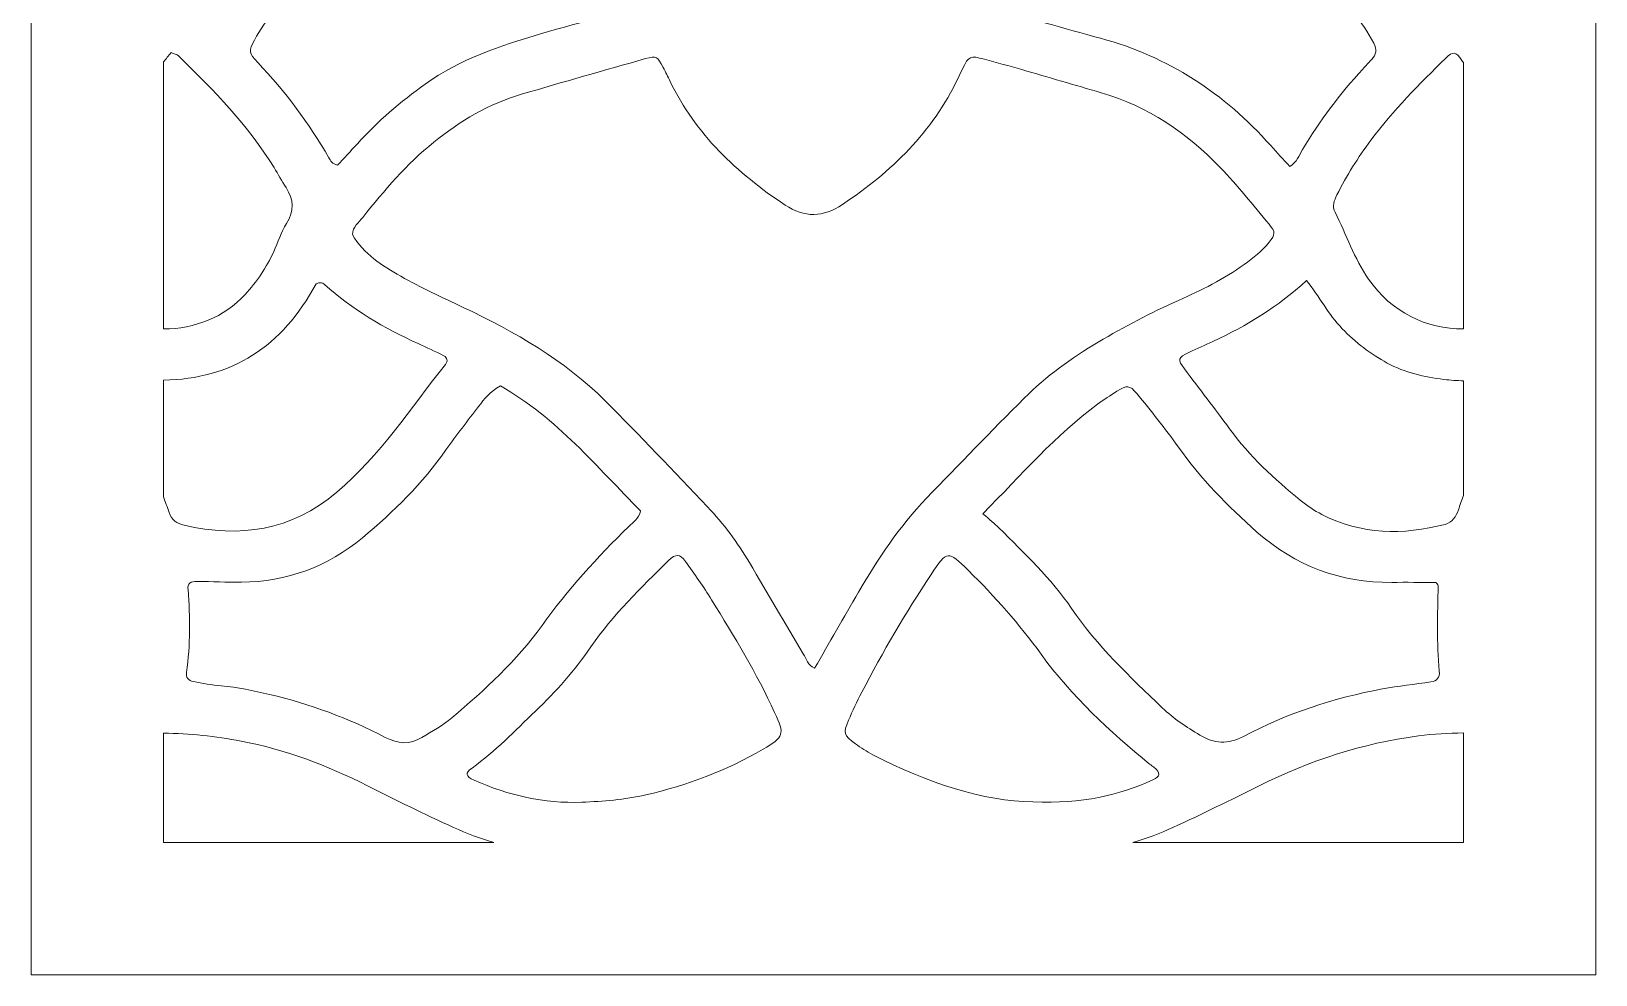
# Model space of a CAD drawing. Extents: x 1256 to 1743, y -1401 to 322.
# Drawn here: x 1256.4 to 1743.4, y -1401.4 to -1107.8 of the extents above; entities that cross this region are included whole.
import ezdxf

# ---------------------------------------------------------------- set-up
doc = ezdxf.new("R2010")
doc.units = 0
doc.header["$MEASUREMENT"] = 0
doc.layers.add('Layer 1', color=7, linetype='Continuous')

msp = doc.modelspace()

# ---------------------------------------------------------------- linework, layer by layer
at = {"layer": 'Layer 1', "lineweight": 0}
for points, knots in [([(1595.44, 225.08), (1595.44, 225.08), (1595.44, 226.27), (1595.44, 226.27), (1595.44, 279.04), (1552.66, 321.81), (1499.9, 321.81), (1447.13, 321.81), (1404.36, 279.04), (1404.36, 226.27), (1404.36, 226.27), (1404.36, 225.08), (1404.36, 225.08), (1404.36, 225.08), (1256.39, 225.08), (1256.39, 225.08), (1256.39, 225.08), (1256.39, -1401.41), (1256.39, -1401.41), (1256.39, -1401.41), (1743.4, -1401.41), (1743.4, -1401.41), (1743.4, -1401.41), (1743.4, 225.08), (1743.4, 225.08), (1743.4, 225.08), (1595.44, 225.08), (1595.44, 225.08)], [0, 0, 0, 0, 1, 1, 1, 2, 2, 2, 3, 3, 3, 4, 4, 4, 5, 5, 5, 6, 6, 6, 7, 7, 7, 8, 8, 8, 9, 9, 9, 9]), ([(1412.21, -1044.67), (1418.43, -1036.19), (1421.92, -1026.85), (1423.39, -1016.6), (1423.99, -1012.38), (1424.66, -1008.16), (1425.35, -1003.54), (1428.27, -1005.12), (1428.99, -1007.84), (1430.16, -1010.09), (1434.18, -1017.83), (1439.65, -1024.28), (1446.03, -1030.18), (1454.66, -1038.16), (1464.73, -1042.74), (1476.3, -1043.57), (1480.48, -1043.87), (1482.51, -1045.4), (1483.89, -1049.08), (1485.02, -1052.09), (1486.77, -1054.83), (1488.37, -1057.62), (1489.73, -1060), (1490.6, -1062.47), (1490.94, -1065.19), (1491.29, -1067.96), (1490.94, -1070.45), (1489.37, -1072.85), (1486.53, -1077.15), (1483.31, -1081.07), (1479.07, -1084.03), (1471.33, -1089.39), (1463.18, -1093.95), (1454.27, -1097.18), (1441.4, -1101.8), (1428.04, -1104.72), (1414.95, -1108.57), (1402.32, -1112.31), (1389.91, -1116.42), (1379.03, -1124.23), (1371.36, -1129.74), (1364.2, -1135.76), (1357.9, -1142.78), (1355.81, -1145.12), (1353.64, -1147.39), (1351.68, -1149.49), (1350.03, -1149.03), (1349.53, -1148.08), (1349.02, -1147.15), (1342.81, -1136.41), (1335.5, -1126.52), (1326.91, -1117.55), (1324.02, -1114.5), (1324.02, -1114), (1325.83, -1110.52), (1329.29, -1103.99), (1334.27, -1098.78), (1340.3, -1094.56), (1345.12, -1091.16), (1350.25, -1088.27), (1355.63, -1085.8), (1366.88, -1080.68), (1377.84, -1075.1), (1388.01, -1068), (1397.35, -1061.47), (1405.46, -1053.9), (1412.21, -1044.67)], [0, 0, 0, 0, 1, 1, 1, 2, 2, 2, 3, 3, 3, 4, 4, 4, 5, 5, 5, 6, 6, 6, 7, 7, 7, 8, 8, 8, 9, 9, 9, 10, 10, 10, 11, 11, 11, 12, 12, 12, 13, 13, 13, 14, 14, 14, 15, 15, 15, 16, 16, 16, 17, 17, 17, 18, 18, 18, 19, 19, 19, 20, 20, 20, 21, 21, 21, 22, 22, 22, 22]), ([(1509.85, -1060.37), (1510.36, -1058.86), (1511.34, -1057.51), (1512.07, -1056.09), (1514.06, -1052.3), (1515.36, -1047.8), (1518.24, -1044.93), (1521.03, -1042.18), (1525.89, -1043.46), (1529.81, -1042.64), (1546.2, -1039.13), (1557.23, -1028.69), (1566.27, -1015.52), (1568.8, -1011.8), (1570.81, -1007.73), (1573.06, -1003.84), (1575.39, -1011.37), (1576.39, -1018.48), (1578.1, -1025.51), (1579.24, -1030.24), (1581.02, -1034.72), (1583.57, -1038.85), (1590.86, -1050.66), (1600.22, -1060.43), (1611.85, -1068.13), (1620.59, -1073.95), (1629.57, -1079.25), (1639.15, -1083.53), (1646.26, -1086.71), (1653.2, -1090.19), (1659.58, -1094.71), (1665.81, -1099.14), (1670.83, -1104.62), (1674.29, -1111.49), (1675.28, -1113.44), (1675.2, -1115.04), (1673.66, -1116.57), (1672.71, -1117.53), (1671.82, -1118.54), (1670.91, -1119.54), (1663.76, -1127.21), (1657.53, -1135.61), (1652.12, -1144.62), (1651.04, -1146.4), (1650.41, -1148.56), (1648.16, -1149.83), (1646.17, -1147.69), (1644.18, -1145.55), (1642.22, -1143.35), (1627.79, -1127.11), (1610.34, -1115.64), (1589.23, -1109.96), (1577.86, -1106.89), (1566.55, -1103.6), (1555.22, -1100.4), (1542.98, -1096.96), (1531.6, -1091.75), (1521.16, -1084.44), (1517.13, -1081.61), (1513.98, -1078.06), (1511.08, -1074.14), (1507.83, -1069.75), (1508.27, -1065.11), (1509.85, -1060.37)], [0, 0, 0, 0, 1, 1, 1, 2, 2, 2, 3, 3, 3, 4, 4, 4, 5, 5, 5, 6, 6, 6, 7, 7, 7, 8, 8, 8, 9, 9, 9, 10, 10, 10, 11, 11, 11, 12, 12, 12, 13, 13, 13, 14, 14, 14, 15, 15, 15, 16, 16, 16, 17, 17, 17, 18, 18, 18, 19, 19, 19, 20, 20, 20, 21, 21, 21, 21]), ([(1297.57, -1117.33), (1298.35, -1116.36), (1299.13, -1115.41), (1299.9, -1114.41), (1300.81, -1114.8), (1301.7, -1114.93), (1302.22, -1115.45), (1313.16, -1126.18), (1323.93, -1137.03), (1331.97, -1150.2), (1333.25, -1152.26), (1334.35, -1154.42), (1335.69, -1156.43), (1338.18, -1160.15), (1338.31, -1163.68), (1335.85, -1167.59), (1334.16, -1170.29), (1333.19, -1173.43), (1331.87, -1176.37), (1329.64, -1181.3), (1326.63, -1185.69), (1322.96, -1189.69), (1316.45, -1196.78), (1307.28, -1200.4), (1297.57, -1200.44), (1297.57, -1200.44), (1297.57, -1117.33), (1297.57, -1117.33)], [0, 0, 0, 0, 1, 1, 1, 2, 2, 2, 3, 3, 3, 4, 4, 4, 5, 5, 5, 6, 6, 6, 7, 7, 7, 8, 8, 8, 9, 9, 9, 9]), ([(1702.23, -1200.44), (1690.74, -1200.46), (1679.91, -1195.31), (1672.69, -1184.95), (1668.19, -1178.49), (1665.79, -1171.05), (1662.26, -1164.13), (1661.29, -1162.23), (1662, -1160.47), (1662.83, -1158.74), (1665.77, -1152.69), (1669.44, -1147.07), (1673.44, -1141.68), (1680.32, -1132.36), (1688.54, -1124.23), (1696.76, -1116.12), (1698.92, -1113.98), (1699.76, -1114.04), (1701.75, -1116.88), (1701.9, -1117.09), (1702.05, -1117.31), (1702.23, -1117.53), (1702.23, -1117.53), (1702.23, -1200.44), (1702.23, -1200.44)], [0, 0, 0, 0, 1, 1, 1, 2, 2, 2, 3, 3, 3, 4, 4, 4, 5, 5, 5, 6, 6, 6, 7, 7, 7, 8, 8, 8, 8]), ([(1496.72, -1301.56), (1491.1, -1292.11), (1485.5, -1282.64), (1479.94, -1273.14), (1476.26, -1266.85), (1471.89, -1261.08), (1466.9, -1255.8), (1456.37, -1244.68), (1445.83, -1233.59), (1435.02, -1222.78), (1422.31, -1210.08), (1406.93, -1201.35), (1390.84, -1193.71), (1384.31, -1190.6), (1377.69, -1187.64), (1371.42, -1184.02), (1365.67, -1180.69), (1359.79, -1177.23), (1356.35, -1171.03), (1356.45, -1168.63), (1358.36, -1167.31), (1359.61, -1165.71), (1366.32, -1157.3), (1373.24, -1149.1), (1381.67, -1142.33), (1389.93, -1135.71), (1398.8, -1130.33), (1409.03, -1127.37), (1421.89, -1123.65), (1434.74, -1119.93), (1447.63, -1116.31), (1451.07, -1115.34), (1451.33, -1115.6), (1453.12, -1119.08), (1453.86, -1120.53), (1454.59, -1121.96), (1455.28, -1123.41), (1463.29, -1139.87), (1476.02, -1151.89), (1491.03, -1161.86), (1497.15, -1165.92), (1502.86, -1165.71), (1508.94, -1161.66), (1524.21, -1151.54), (1536.92, -1139.13), (1544.9, -1122.37), (1545.36, -1121.4), (1545.81, -1120.42), (1546.28, -1119.47), (1548.34, -1115.41), (1548.53, -1115.3), (1553.16, -1116.51), (1557.03, -1117.53), (1560.9, -1118.61), (1564.77, -1119.71), (1573.01, -1122.09), (1581.23, -1124.51), (1589.45, -1126.91), (1604.03, -1131.17), (1616.11, -1139.43), (1626.52, -1150.2), (1631.92, -1155.78), (1636.77, -1161.9), (1641.76, -1167.87), (1643.8, -1170.29), (1643.64, -1171.03), (1641.76, -1173.45), (1639.58, -1176.24), (1636.79, -1178.34), (1633.96, -1180.37), (1627.6, -1184.91), (1620.66, -1188.44), (1613.52, -1191.55), (1604.91, -1195.34), (1596.65, -1199.72), (1588.56, -1204.53), (1580.19, -1209.46), (1572.34, -1215.12), (1565.49, -1221.98), (1555.24, -1232.23), (1545.18, -1242.67), (1535.1, -1253.1), (1526.65, -1261.83), (1520.05, -1271.96), (1513.91, -1282.38), (1509.28, -1290.23), (1504.79, -1298.17), (1500.24, -1306.02), (1498.15, -1305.09), (1497.65, -1303.14), (1496.72, -1301.56)], [0, 0, 0, 0, 1, 1, 1, 2, 2, 2, 3, 3, 3, 4, 4, 4, 5, 5, 5, 6, 6, 6, 7, 7, 7, 8, 8, 8, 9, 9, 9, 10, 10, 10, 11, 11, 11, 12, 12, 12, 13, 13, 13, 14, 14, 14, 15, 15, 15, 16, 16, 16, 17, 17, 17, 18, 18, 18, 19, 19, 19, 20, 20, 20, 21, 21, 21, 22, 22, 22, 23, 23, 23, 24, 24, 24, 25, 25, 25, 26, 26, 26, 27, 27, 27, 28, 28, 28, 29, 29, 29, 30, 30, 30, 30]), ([(1297.57, -1216.36), (1318.76, -1216.05), (1334.46, -1206), (1345.06, -1186.38), (1346.27, -1185.91), (1347.05, -1185.99), (1347.67, -1186.58), (1356.3, -1194.45), (1366.29, -1200.16), (1376.83, -1205), (1379.51, -1206.23), (1382.21, -1207.4), (1384.83, -1208.76), (1385.93, -1209.33), (1386.13, -1210.49), (1385.35, -1211.47), (1374.49, -1225.09), (1365.02, -1239.78), (1351.48, -1251.26), (1337.25, -1263.3), (1321.42, -1265.53), (1303.97, -1261.51), (1301.76, -1260.99), (1300.1, -1259.87), (1299.3, -1257.57), (1298.71, -1255.93), (1298.15, -1254.29), (1297.57, -1252.64), (1297.57, -1252.64), (1297.57, -1216.36), (1297.57, -1216.36)], [0, 0, 0, 0, 1, 1, 1, 2, 2, 2, 3, 3, 3, 4, 4, 4, 5, 5, 5, 6, 6, 6, 7, 7, 7, 8, 8, 8, 9, 9, 9, 10, 10, 10, 10]), ([(1702.23, -1252.25), (1701.69, -1253.75), (1701.17, -1255.24), (1700.65, -1256.73), (1699.89, -1258.87), (1698.83, -1260.67), (1696.5, -1261.27), (1683.37, -1264.65), (1670.48, -1264.49), (1658.15, -1258.16), (1655.8, -1256.95), (1653.53, -1255.43), (1651.45, -1253.75), (1643.32, -1247.13), (1635.66, -1240.04), (1629.41, -1231.49), (1624.83, -1225.22), (1620.05, -1219.08), (1615.38, -1212.85), (1613.11, -1209.85), (1613.22, -1209.48), (1616.91, -1207.7), (1619.34, -1206.54), (1621.78, -1205.48), (1624.22, -1204.35), (1634.73, -1199.47), (1644.57, -1193.5), (1653.33, -1185.37), (1657.42, -1190.32), (1660.17, -1195.92), (1664.49, -1200.35), (1668.64, -1204.63), (1673.29, -1208.18), (1678.5, -1211.04), (1684.02, -1214.06), (1690.05, -1215.36), (1696.17, -1216.14), (1698.18, -1216.4), (1700.22, -1216.53), (1702.23, -1216.55), (1702.23, -1216.55), (1702.23, -1252.25), (1702.23, -1252.25)], [0, 0, 0, 0, 1, 1, 1, 2, 2, 2, 3, 3, 3, 4, 4, 4, 5, 5, 5, 6, 6, 6, 7, 7, 7, 8, 8, 8, 9, 9, 9, 10, 10, 10, 11, 11, 11, 12, 12, 12, 13, 13, 13, 14, 14, 14, 14]), ([(1305.18, -1281.62), (1305.01, -1279.59), (1305.85, -1278.94), (1308.12, -1278.98), (1312.68, -1279.07), (1317.23, -1279.33), (1321.79, -1279.26), (1335.98, -1279.07), (1348.58, -1274.51), (1359.5, -1265.4), (1369.21, -1257.31), (1378.19, -1248.49), (1385.48, -1238.09), (1388.72, -1233.48), (1392.2, -1229.05), (1395.64, -1224.57), (1397.41, -1222.26), (1399.17, -1219.84), (1402.41, -1218.15), (1420.16, -1228.21), (1432.49, -1243.54), (1446.09, -1257.05), (1445.44, -1259.63), (1443.69, -1260.58), (1442.37, -1261.88), (1432.66, -1271.52), (1423.39, -1281.51), (1415.41, -1292.72), (1407.56, -1303.7), (1397.57, -1312.72), (1387.36, -1321.43), (1384.55, -1323.86), (1381.17, -1325.65), (1377.97, -1327.58), (1374.21, -1329.83), (1370.58, -1329.65), (1366.6, -1327.55), (1355.18, -1321.54), (1343.09, -1317.17), (1330.55, -1314.19), (1325.57, -1313.02), (1320.64, -1311.88), (1315.54, -1311.51), (1312.6, -1311.29), (1309.7, -1310.69), (1306.8, -1310.17), (1305.29, -1309.89), (1304.47, -1308.89), (1304.7, -1307.31), (1305.94, -1298.77), (1305.89, -1290.21), (1305.18, -1281.62)], [0, 0, 0, 0, 1, 1, 1, 2, 2, 2, 3, 3, 3, 4, 4, 4, 5, 5, 5, 6, 6, 6, 7, 7, 7, 8, 8, 8, 9, 9, 9, 10, 10, 10, 11, 11, 11, 12, 12, 12, 13, 13, 13, 14, 14, 14, 15, 15, 15, 16, 16, 16, 17, 17, 17, 17]), ([(1694.7, -1306.97), (1694.9, -1308.89), (1694.03, -1310.02), (1692.11, -1310.3), (1687.07, -1311.01), (1681.99, -1311.55), (1676.99, -1312.48), (1661.85, -1315.27), (1647.34, -1320.05), (1633.76, -1327.25), (1628.77, -1329.89), (1624.63, -1329.46), (1620.18, -1326.82), (1616.01, -1324.35), (1612.01, -1321.67), (1608.46, -1318.32), (1598.34, -1308.68), (1588.2, -1299.1), (1580.24, -1287.46), (1573.86, -1278.07), (1565.58, -1270.33), (1557.62, -1262.33), (1556.3, -1261.01), (1554.83, -1259.84), (1552.66, -1257.92), (1564.73, -1245.74), (1575.22, -1233.48), (1588.33, -1223.88), (1590.27, -1222.45), (1592.28, -1221.11), (1594.34, -1219.84), (1597.49, -1217.89), (1598.29, -1217.83), (1600.52, -1220.53), (1604.96, -1225.91), (1609.37, -1231.36), (1613.39, -1237.07), (1620.4, -1247.04), (1628.87, -1255.61), (1637.96, -1263.63), (1649.96, -1274.23), (1663.93, -1279.46), (1679.93, -1279.31), (1684.47, -1279.26), (1689.01, -1279.31), (1693.71, -1279.31), (1693.84, -1279.52), (1694.38, -1279.98), (1694.36, -1280.41), (1694.16, -1289.26), (1693.86, -1298.12), (1694.7, -1306.97)], [0, 0, 0, 0, 1, 1, 1, 2, 2, 2, 3, 3, 3, 4, 4, 4, 5, 5, 5, 6, 6, 6, 7, 7, 7, 8, 8, 8, 9, 9, 9, 10, 10, 10, 11, 11, 11, 12, 12, 12, 13, 13, 13, 14, 14, 14, 15, 15, 15, 16, 16, 16, 17, 17, 17, 17]), ([(1484.18, -1331.23), (1472.8, -1337.91), (1460.56, -1342.5), (1447.69, -1345.44), (1441.12, -1346.95), (1434.46, -1347.45), (1427.78, -1347.71), (1416.03, -1348.23), (1404.94, -1345.59), (1394.28, -1340.88), (1391.51, -1339.64), (1391.32, -1338.69), (1393.59, -1337.09), (1400.87, -1331.94), (1406.91, -1325.48), (1413.33, -1319.4), (1419.75, -1313.28), (1425.57, -1306.64), (1430.63, -1299.35), (1437.55, -1289.39), (1446.14, -1280.91), (1454.81, -1272.52), (1457.08, -1270.33), (1458.25, -1270.35), (1460.06, -1272.8), (1462.9, -1276.69), (1465.66, -1280.65), (1468.19, -1284.76), (1475.24, -1296.13), (1482.19, -1307.59), (1487.79, -1319.79), (1490.94, -1326.67), (1490.82, -1327.36), (1484.18, -1331.23)], [0, 0, 0, 0, 1, 1, 1, 2, 2, 2, 3, 3, 3, 4, 4, 4, 5, 5, 5, 6, 6, 6, 7, 7, 7, 8, 8, 8, 9, 9, 9, 10, 10, 10, 11, 11, 11, 11]), ([(1568.21, -1347.64), (1552.86, -1347.47), (1535.19, -1341.65), (1518.37, -1332.94), (1516.46, -1331.97), (1514.65, -1330.78), (1512.94, -1329.52), (1509.2, -1326.73), (1509.05, -1326.32), (1510.8, -1322.23), (1512.03, -1319.27), (1513.44, -1316.37), (1514.91, -1313.52), (1521.44, -1300.91), (1528.66, -1288.69), (1536.51, -1276.84), (1541.57, -1269.21), (1541.68, -1269.36), (1548.1, -1275.61), (1556.36, -1283.68), (1563.97, -1292.28), (1570.77, -1301.67), (1580.26, -1314.77), (1592.09, -1325.67), (1604.54, -1335.88), (1604.96, -1336.23), (1605.41, -1336.51), (1605.82, -1336.85), (1608.03, -1338.63), (1607.98, -1339.69), (1605.5, -1340.79), (1594.86, -1345.57), (1583.76, -1348.21), (1568.21, -1347.64)], [0, 0, 0, 0, 1, 1, 1, 2, 2, 2, 3, 3, 3, 4, 4, 4, 5, 5, 5, 6, 6, 6, 7, 7, 7, 8, 8, 8, 9, 9, 9, 10, 10, 10, 11, 11, 11, 11]), ([(1297.57, -1360.23), (1297.57, -1360.23), (1297.57, -1326.24), (1297.57, -1326.24), (1305.66, -1326.28), (1313.68, -1327.23), (1321.68, -1328.72), (1335.5, -1331.3), (1348.47, -1336.31), (1361.02, -1342.58), (1369.88, -1347.02), (1378.77, -1351.49), (1387.81, -1355.58), (1391.9, -1357.44), (1396.09, -1359), (1400.38, -1360.23), (1400.38, -1360.23), (1297.57, -1360.23), (1297.57, -1360.23)], [0, 0, 0, 0, 1, 1, 1, 2, 2, 2, 3, 3, 3, 4, 4, 4, 5, 5, 5, 6, 6, 6, 6]), ([(1702.23, -1360.23), (1702.23, -1360.23), (1599.35, -1360.23), (1599.35, -1360.23), (1603.59, -1359), (1607.77, -1357.44), (1611.81, -1355.58), (1620.85, -1351.47), (1629.72, -1347.02), (1638.63, -1342.61), (1654.35, -1334.82), (1670.7, -1329.35), (1688.28, -1327.1), (1692.97, -1326.49), (1697.6, -1326.19), (1702.23, -1326.17), (1702.23, -1326.17), (1702.23, -1360.23), (1702.23, -1360.23)], [0, 0, 0, 0, 1, 1, 1, 2, 2, 2, 3, 3, 3, 4, 4, 4, 5, 5, 5, 6, 6, 6, 6])]:
    msp.add_open_spline(points, degree=3, knots=knots, dxfattribs=at)

doc.saveas('drawing.dxf')
